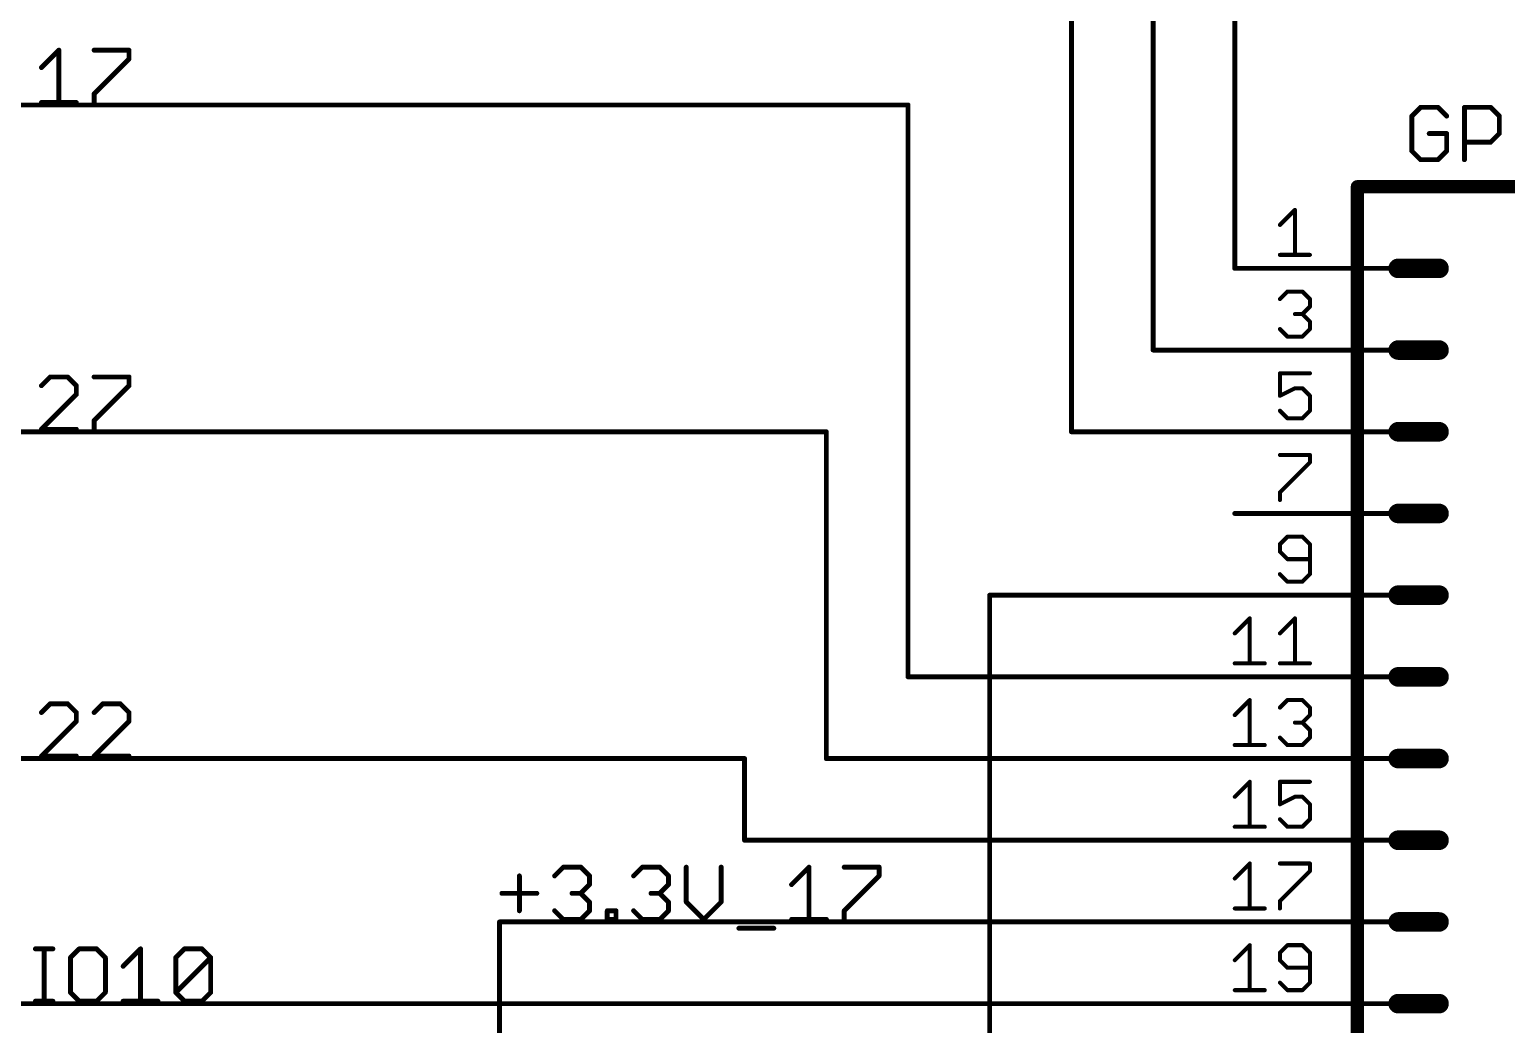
# Model space of a CAD drawing. Extents: x 6 to 173, y -6 to 152.
# Drawn here: x 59.05 to 104.97, y 95.87 to 126.8 of the extents above; entities that cross this region are included whole.
import ezdxf

# ---------------------------------------------------------------- set-up
doc = ezdxf.new("R2010")
doc.units = 0
for name, color, linetype in [('91', 94, 'CONTINUOUS'), ('94', 14, 'CONTINUOUS'), ('95', 251, 'CONTINUOUS'), ('96', 251, 'CONTINUOUS')]:
    doc.layers.add(name, color=color, linetype=linetype)

msp = doc.modelspace()

# ---------------------------------------------------------------- linework, layer by layer
at = {"layer": '91', "const_width": 0.1524}
for points in [[(96.52, 147.32), (96.52, 119.38)], [(93.98, 144.78), (93.98, 116.84)], [(91.44, 142.24), (91.44, 114.3)], [(86.36, 124.46), (50.8, 124.46)], [(86.36, 106.68), (86.36, 124.46)], [(93.98, 116.84), (96.52, 116.84)], [(50.8, 114.3), (83.82, 114.3)], [(83.82, 114.3), (83.82, 104.14)], [(91.44, 114.3), (96.52, 114.3)], [(88.9, 109.22), (96.52, 109.22)], [(88.9, 109.22), (88.9, 88.9)], [(96.52, 106.68), (86.36, 106.68)], [(81.28, 104.14), (50.8, 104.14)], [(81.28, 101.6), (81.28, 104.14)], [(83.82, 104.14), (96.52, 104.14)], [(96.52, 101.6), (81.28, 101.6)], [(96.52, 99.06), (73.66, 99.06)], [(73.66, 99.06), (73.66, 86.36)], [(43.18, 96.52), (96.52, 96.52)]]:
    msp.add_lwpolyline(points, dxfattribs=at)
at = {"layer": '91', "const_width": 0.0762}
for points in [[(86.3981, 124.46, 1), (86.3219, 124.46)], [(86.36, 124.4219, 1), (86.36, 124.4981)], [(96.4819, 119.38, 1), (96.5581, 119.38)], [(93.98, 116.8781, 1), (93.98, 116.8019)], [(93.9419, 116.84, 1), (94.0181, 116.84)], [(96.52, 116.8019, 1), (96.52, 116.8781)], [(83.8581, 114.3, 1), (83.7819, 114.3)], [(83.82, 114.2619, 1), (83.82, 114.3381)], [(91.44, 114.3381, 1), (91.44, 114.2619)], [(91.4019, 114.3, 1), (91.4781, 114.3)], [(96.52, 114.2619, 1), (96.52, 114.3381)], [(88.9, 109.2581, 1), (88.9, 109.1819)], [(88.9381, 109.22, 1), (88.8619, 109.22)], [(96.52, 109.1819, 1), (96.52, 109.2581)], [(86.36, 106.7181, 1), (86.36, 106.6419)], [(86.3219, 106.68, 1), (86.3981, 106.68)], [(96.52, 106.6419, 1), (96.52, 106.7181)], [(81.3181, 104.14, 1), (81.2419, 104.14)], [(81.28, 104.1019, 1), (81.28, 104.1781)], [(83.82, 104.1781, 1), (83.82, 104.1019)], [(83.7819, 104.14, 1), (83.8581, 104.14)], [(96.52, 104.1019, 1), (96.52, 104.1781)], [(81.28, 101.6381, 1), (81.28, 101.5619)], [(81.2419, 101.6, 1), (81.3181, 101.6)], [(96.52, 101.5619, 1), (96.52, 101.6381)], [(73.66, 99.0981, 1), (73.66, 99.0219)], [(73.6981, 99.06, 1), (73.6219, 99.06)], [(96.52, 99.0219, 1), (96.52, 99.0981)], [(96.52, 96.4819, 1), (96.52, 96.5581)]]:
    msp.add_lwpolyline(points, format="xyb", dxfattribs=at)
at = {"layer": '94'}
for points, const_width in [([(100.33, 121.92), (107.95, 121.92)], 0.4064), ([(100.33, 121.92), (100.33, 68.58)], 0.4064), ([(96.52, 119.38), (101.6, 119.38)], 0.1524), ([(102.87, 119.38), (101.6, 119.38)], 0.6096), ([(102.87, 116.84), (101.6, 116.84)], 0.6096), ([(96.52, 116.84), (101.6, 116.84)], 0.1524), ([(96.52, 114.3), (101.6, 114.3)], 0.1524), ([(102.87, 114.3), (101.6, 114.3)], 0.6096), ([(102.87, 111.76), (101.6, 111.76)], 0.6096), ([(96.52, 111.76), (101.6, 111.76)], 0.1524), ([(96.52, 109.22), (101.6, 109.22)], 0.1524), ([(102.87, 109.22), (101.6, 109.22)], 0.6096), ([(96.52, 106.68), (101.6, 106.68)], 0.1524), ([(102.87, 106.68), (101.6, 106.68)], 0.6096), ([(102.87, 104.14), (101.6, 104.14)], 0.6096), ([(96.52, 104.14), (101.6, 104.14)], 0.1524), ([(96.52, 101.6), (101.6, 101.6)], 0.1524), ([(102.87, 101.6), (101.6, 101.6)], 0.6096), ([(102.87, 99.06), (101.6, 99.06)], 0.6096), ([(96.52, 99.06), (101.6, 99.06)], 0.1524), ([(96.52, 96.52), (101.6, 96.52)], 0.1524), ([(102.87, 96.52), (101.6, 96.52)], 0.6096)]:
    msp.add_lwpolyline(points, dxfattribs=dict(at, const_width=const_width))
for points, const_width in [([(100.33, 122.0216, 1), (100.33, 121.8184)], 0.2032), ([(100.4316, 121.92, 1), (100.2284, 121.92)], 0.2032), ([(96.52, 119.4181, 1), (96.52, 119.3419)], 0.0762), ([(101.6, 119.5324, 1), (101.6, 119.2276)], 0.3048), ([(101.6, 119.3419, 1), (101.6, 119.4181)], 0.0762), ([(102.87, 119.2276, 1), (102.87, 119.5324)], 0.3048), ([(101.6, 116.9924, 1), (101.6, 116.6876)], 0.3048), ([(102.87, 116.6876, 1), (102.87, 116.9924)], 0.3048), ([(96.52, 116.8781, 1), (96.52, 116.8019)], 0.0762), ([(101.6, 116.8019, 1), (101.6, 116.8781)], 0.0762), ([(96.52, 114.3381, 1), (96.52, 114.2619)], 0.0762), ([(101.6, 114.4524, 1), (101.6, 114.1476)], 0.3048), ([(101.6, 114.2619, 1), (101.6, 114.3381)], 0.0762), ([(102.87, 114.1476, 1), (102.87, 114.4524)], 0.3048), ([(101.6, 111.9124, 1), (101.6, 111.6076)], 0.3048), ([(102.87, 111.6076, 1), (102.87, 111.9124)], 0.3048), ([(96.52, 111.7981, 1), (96.52, 111.7219)], 0.0762), ([(101.6, 111.7219, 1), (101.6, 111.7981)], 0.0762), ([(96.52, 109.2581, 1), (96.52, 109.1819)], 0.0762), ([(101.6, 109.3724, 1), (101.6, 109.0676)], 0.3048), ([(101.6, 109.1819, 1), (101.6, 109.2581)], 0.0762), ([(102.87, 109.0676, 1), (102.87, 109.3724)], 0.3048), ([(96.52, 106.7181, 1), (96.52, 106.6419)], 0.0762), ([(101.6, 106.8324, 1), (101.6, 106.5276)], 0.3048), ([(101.6, 106.6419, 1), (101.6, 106.7181)], 0.0762), ([(102.87, 106.5276, 1), (102.87, 106.8324)], 0.3048), ([(101.6, 104.2924, 1), (101.6, 103.9876)], 0.3048), ([(102.87, 103.9876, 1), (102.87, 104.2924)], 0.3048), ([(96.52, 104.1781, 1), (96.52, 104.1019)], 0.0762), ([(101.6, 104.1019, 1), (101.6, 104.1781)], 0.0762), ([(96.52, 101.6381, 1), (96.52, 101.5619)], 0.0762), ([(101.6, 101.7524, 1), (101.6, 101.4476)], 0.3048), ([(101.6, 101.5619, 1), (101.6, 101.6381)], 0.0762), ([(102.87, 101.4476, 1), (102.87, 101.7524)], 0.3048), ([(101.6, 99.2124, 1), (101.6, 98.9076)], 0.3048), ([(102.87, 98.9076, 1), (102.87, 99.2124)], 0.3048), ([(96.52, 99.0981, 1), (96.52, 99.0219)], 0.0762), ([(101.6, 99.0219, 1), (101.6, 99.0981)], 0.0762), ([(96.52, 96.5581, 1), (96.52, 96.4819)], 0.0762), ([(101.6, 96.6724, 1), (101.6, 96.3676)], 0.3048), ([(101.6, 96.4819, 1), (101.6, 96.5581)], 0.0762), ([(102.87, 96.3676, 1), (102.87, 96.6724)], 0.3048)]:
    msp.add_lwpolyline(points, format="xyb", dxfattribs=dict(at, const_width=const_width))
at = {"layer": '95'}
for points, const_width in [([(59.4191, 125.6209), (59.9614, 126.1632)], 0.1524), ([(59.9614, 126.1632), (59.9614, 124.5362)], 0.1524), ([(61.0563, 126.1632), (62.1409, 126.1632)], 0.1524), ([(62.1409, 125.892), (61.0563, 124.8074)], 0.1524), ([(62.1409, 126.1632), (62.1409, 125.892)], 0.1524), ([(59.4191, 124.5362), (60.5038, 124.5362)], 0.1524), ([(61.0563, 124.8074), (61.0563, 124.5362)], 0.1524), ([(97.9234, 120.7312), (98.3895, 121.1973)], 0.127), ([(98.3895, 121.1973), (98.3895, 119.7991)], 0.127), ([(97.9234, 119.7991), (98.8556, 119.7991)], 0.127), ([(97.9234, 118.4243), (98.1565, 118.6573)], 0.127), ([(98.1565, 118.6573), (98.6225, 118.6573)], 0.127), ([(98.6225, 118.6573), (98.8556, 118.4243)], 0.127), ([(98.8556, 118.4243), (98.8556, 118.1912)], 0.127), ([(98.6225, 117.9582), (98.3895, 117.9582)], 0.127), ([(98.8556, 118.1912), (98.6225, 117.9582)], 0.127), ([(98.6225, 117.9582), (98.8556, 117.7252)], 0.127), ([(98.1565, 117.2591), (97.9234, 117.4921)], 0.127), ([(98.8556, 117.4921), (98.6225, 117.2591)], 0.127), ([(98.8556, 117.7252), (98.8556, 117.4921)], 0.127), ([(98.6225, 117.2591), (98.1565, 117.2591)], 0.127), ([(98.8556, 116.1173), (97.9234, 116.1173)], 0.127), ([(97.9234, 116.1173), (97.9234, 115.4182)], 0.127), ([(59.6903, 116.0032), (59.4191, 115.732)], 0.1524), ([(60.2326, 116.0032), (59.6903, 116.0032)], 0.1524), ([(60.5038, 115.732), (60.2326, 116.0032)], 0.1524), ([(60.5038, 115.4609), (60.5038, 115.732)], 0.1524), ([(61.0563, 116.0032), (62.1409, 116.0032)], 0.1524), ([(62.1409, 115.732), (61.0563, 114.6474)], 0.1524), ([(62.1409, 116.0032), (62.1409, 115.732)], 0.1524), ([(97.9234, 115.4182), (98.3895, 115.6512)], 0.127), ([(98.3895, 115.6512), (98.6225, 115.6512)], 0.127), ([(98.6225, 115.6512), (98.8556, 115.4182)], 0.127), ([(59.4191, 114.3762), (60.5038, 115.4609)], 0.1524), ([(98.8556, 115.4182), (98.8556, 114.9521)], 0.127), ([(98.1565, 114.7191), (97.9234, 114.9521)], 0.127), ([(98.8556, 114.9521), (98.6225, 114.7191)], 0.127), ([(60.5038, 114.3762), (59.4191, 114.3762)], 0.1524), ([(61.0563, 114.6474), (61.0563, 114.3762)], 0.1524), ([(98.6225, 114.7191), (98.1565, 114.7191)], 0.127), ([(97.9234, 113.5773), (98.8556, 113.5773)], 0.127), ([(98.8556, 113.5773), (98.8556, 113.3443)], 0.127), ([(98.8556, 113.3443), (97.9234, 112.4121)], 0.127), ([(97.9234, 112.4121), (97.9234, 112.1791)], 0.127), ([(98.1565, 111.0373), (97.9234, 110.8043)], 0.127), ([(97.9234, 110.8043), (97.9234, 110.5712)], 0.127), ([(98.6225, 111.0373), (98.1565, 111.0373)], 0.127), ([(98.8556, 110.8043), (98.6225, 111.0373)], 0.127), ([(98.8556, 109.8721), (98.8556, 110.8043)], 0.127), ([(97.9234, 110.5712), (98.1565, 110.3382)], 0.127), ([(98.1565, 110.3382), (98.8556, 110.3382)], 0.127), ([(97.9234, 109.8721), (98.1565, 109.6391)], 0.127), ([(98.6225, 109.6391), (98.8556, 109.8721)], 0.127), ([(98.1565, 109.6391), (98.6225, 109.6391)], 0.127), ([(96.5201, 108.0312), (96.9862, 108.4973)], 0.127), ([(96.9862, 108.4973), (96.9862, 107.0991)], 0.127), ([(97.9234, 108.0312), (98.3895, 108.4973)], 0.127), ([(98.3895, 108.4973), (98.3895, 107.0991)], 0.127), ([(96.5201, 107.0991), (97.4523, 107.0991)], 0.127), ([(97.9234, 107.0991), (98.8556, 107.0991)], 0.127), ([(59.6903, 105.8432), (59.4191, 105.572)], 0.1524), ([(60.2326, 105.8432), (59.6903, 105.8432)], 0.1524), ([(60.5038, 105.572), (60.2326, 105.8432)], 0.1524), ([(60.5038, 105.3009), (60.5038, 105.572)], 0.1524), ([(61.3274, 105.8432), (61.0563, 105.572)], 0.1524), ([(61.8698, 105.8432), (61.3274, 105.8432)], 0.1524), ([(62.1409, 105.572), (61.8698, 105.8432)], 0.1524), ([(62.1409, 105.3009), (62.1409, 105.572)], 0.1524), ([(96.5201, 105.4912), (96.9862, 105.9573)], 0.127), ([(96.9862, 105.9573), (96.9862, 104.5591)], 0.127), ([(97.9234, 105.7243), (98.1565, 105.9573)], 0.127), ([(98.1565, 105.9573), (98.6225, 105.9573)], 0.127), ([(98.6225, 105.9573), (98.8556, 105.7243)], 0.127), ([(98.8556, 105.7243), (98.8556, 105.4912)], 0.127), ([(59.4191, 104.2162), (60.5038, 105.3009)], 0.1524), ([(61.0563, 104.2162), (62.1409, 105.3009)], 0.1524), ([(98.6225, 105.2582), (98.3895, 105.2582)], 0.127), ([(98.8556, 105.4912), (98.6225, 105.2582)], 0.127), ([(98.6225, 105.2582), (98.8556, 105.0252)], 0.127), ([(98.1565, 104.5591), (97.9234, 104.7921)], 0.127), ([(98.8556, 104.7921), (98.6225, 104.5591)], 0.127), ([(98.8556, 105.0252), (98.8556, 104.7921)], 0.127), ([(60.5038, 104.2162), (59.4191, 104.2162)], 0.1524), ([(62.1409, 104.2162), (61.0563, 104.2162)], 0.1524), ([(96.5201, 104.5591), (97.4523, 104.5591)], 0.127), ([(98.6225, 104.5591), (98.1565, 104.5591)], 0.127), ([(96.5201, 102.9512), (96.9862, 103.4173)], 0.127), ([(96.9862, 103.4173), (96.9862, 102.0191)], 0.127), ([(98.8556, 103.4173), (97.9234, 103.4173)], 0.127), ([(97.9234, 103.4173), (97.9234, 102.7182)], 0.127), ([(97.9234, 102.7182), (98.3895, 102.9512)], 0.127), ([(98.3895, 102.9512), (98.6225, 102.9512)], 0.127), ([(98.6225, 102.9512), (98.8556, 102.7182)], 0.127), ([(98.8556, 102.7182), (98.8556, 102.2521)], 0.127), ([(96.5201, 102.0191), (97.4523, 102.0191)], 0.127), ([(98.1565, 102.0191), (97.9234, 102.2521)], 0.127), ([(98.6225, 102.0191), (98.1565, 102.0191)], 0.127), ([(98.8556, 102.2521), (98.6225, 102.0191)], 0.127), ([(74.2785, 100.492), (74.2785, 99.4074)], 0.1524), ([(75.3734, 100.492), (75.6445, 100.7632)], 0.1524), ([(75.6445, 100.7632), (76.1869, 100.7632)], 0.1524), ([(76.1869, 100.7632), (76.458, 100.492)], 0.1524), ([(76.458, 100.492), (76.458, 100.2209)], 0.1524), ([(77.8291, 100.492), (78.1003, 100.7632)], 0.1524), ([(78.1003, 100.7632), (78.6426, 100.7632)], 0.1524), ([(78.6426, 100.7632), (78.9138, 100.492)], 0.1524), ([(78.9138, 100.492), (78.9138, 100.2209)], 0.1524), ([(79.4662, 100.7632), (79.4662, 99.6785)], 0.1524), ([(80.5509, 99.6785), (80.5509, 100.7632)], 0.1524), ([(82.7406, 100.2209), (83.2829, 100.7632)], 0.1524), ([(83.2829, 100.7632), (83.2829, 99.1362)], 0.1524), ([(84.3777, 100.7632), (85.4624, 100.7632)], 0.1524), ([(85.4624, 100.492), (84.3777, 99.4074)], 0.1524), ([(85.4624, 100.7632), (85.4624, 100.492)], 0.1524), ([(96.5201, 100.4112), (96.9862, 100.8773)], 0.127), ([(96.9862, 100.8773), (96.9862, 99.4791)], 0.127), ([(97.9234, 100.8773), (98.8556, 100.8773)], 0.127), ([(98.8556, 100.6443), (97.9234, 99.7121)], 0.127), ([(98.8556, 100.8773), (98.8556, 100.6443)], 0.127), ([(76.458, 100.2209), (76.1869, 99.9497)], 0.1524), ([(78.9138, 100.2209), (78.6426, 99.9497)], 0.1524), ([(73.7362, 99.9497), (74.8209, 99.9497)], 0.1524), ([(76.1869, 99.9497), (75.9157, 99.9497)], 0.1524), ([(76.1869, 99.9497), (76.458, 99.6785)], 0.1524), ([(76.458, 99.6785), (76.458, 99.4074)], 0.1524), ([(78.6426, 99.9497), (78.3714, 99.9497)], 0.1524), ([(78.6426, 99.9497), (78.9138, 99.6785)], 0.1524), ([(78.9138, 99.6785), (78.9138, 99.4074)], 0.1524), ([(79.4662, 99.6785), (80.0086, 99.1362)], 0.1524), ([(80.0086, 99.1362), (80.5509, 99.6785)], 0.1524), ([(97.9234, 99.7121), (97.9234, 99.4791)], 0.127), ([(75.6445, 99.1362), (75.3734, 99.4074)], 0.1524), ([(76.1869, 99.1362), (75.6445, 99.1362)], 0.1524), ([(76.458, 99.4074), (76.1869, 99.1362)], 0.1524), ([(77.0105, 99.1362), (77.0105, 99.4074)], 0.1524), ([(77.0105, 99.4074), (77.2817, 99.4074)], 0.1524), ([(77.2817, 99.1362), (77.0105, 99.1362)], 0.1524), ([(77.2817, 99.4074), (77.2817, 99.1362)], 0.1524), ([(78.1003, 99.1362), (77.8291, 99.4074)], 0.1524), ([(78.6426, 99.1362), (78.1003, 99.1362)], 0.1524), ([(78.9138, 99.4074), (78.6426, 99.1362)], 0.1524), ([(82.7406, 99.1362), (83.8252, 99.1362)], 0.1524), ([(84.3777, 99.4074), (84.3777, 99.1362)], 0.1524), ([(96.5201, 99.4791), (97.4523, 99.4791)], 0.127), ([(81.1034, 98.865), (82.1881, 98.865)], 0.1524), ([(59.2305, 98.2232), (59.7728, 98.2232)], 0.1524), ([(59.5017, 96.5962), (59.5017, 98.2232)], 0.1524), ([(60.5931, 98.2232), (60.322, 97.952)], 0.1524), ([(61.1354, 98.2232), (60.5931, 98.2232)], 0.1524), ([(61.4066, 97.952), (61.1354, 98.2232)], 0.1524), ([(61.9591, 97.6809), (62.5014, 98.2232)], 0.1524), ([(62.5014, 98.2232), (62.5014, 96.5962)], 0.1524), ([(63.5963, 97.952), (63.8674, 98.2232)], 0.1524), ([(63.8674, 98.2232), (64.4098, 98.2232)], 0.1524), ([(64.4098, 98.2232), (64.6809, 97.952)], 0.1524), ([(96.5201, 97.8712), (96.9862, 98.3373)], 0.127), ([(96.9862, 98.3373), (96.9862, 96.9391)], 0.127), ([(98.1565, 98.3373), (97.9234, 98.1043)], 0.127), ([(98.6225, 98.3373), (98.1565, 98.3373)], 0.127), ([(98.8556, 98.1043), (98.6225, 98.3373)], 0.127), ([(60.322, 97.952), (60.322, 96.8674)], 0.1524), ([(61.4066, 96.8674), (61.4066, 97.952)], 0.1524), ([(63.5963, 96.8674), (63.5963, 97.952)], 0.1524), ([(63.5963, 96.8674), (64.6809, 97.952)], 0.1524), ([(64.6809, 97.952), (64.6809, 96.8674)], 0.1524), ([(97.9234, 98.1043), (97.9234, 97.8712)], 0.127), ([(97.9234, 97.8712), (98.1565, 97.6382)], 0.127), ([(98.8556, 97.1721), (98.8556, 98.1043)], 0.127), ([(98.1565, 97.6382), (98.8556, 97.6382)], 0.127), ([(60.322, 96.8674), (60.5931, 96.5962)], 0.1524), ([(61.1354, 96.5962), (61.4066, 96.8674)], 0.1524), ([(63.8674, 96.5962), (63.5963, 96.8674)], 0.1524), ([(64.6809, 96.8674), (64.4098, 96.5962)], 0.1524), ([(96.5201, 96.9391), (97.4523, 96.9391)], 0.127), ([(97.9234, 97.1721), (98.1565, 96.9391)], 0.127), ([(98.1565, 96.9391), (98.6225, 96.9391)], 0.127), ([(98.6225, 96.9391), (98.8556, 97.1721)], 0.127), ([(59.2305, 96.5962), (59.7728, 96.5962)], 0.1524), ([(60.5931, 96.5962), (61.1354, 96.5962)], 0.1524), ([(61.9591, 96.5962), (63.0438, 96.5962)], 0.1524), ([(64.4098, 96.5962), (63.8674, 96.5962)], 0.1524)]:
    msp.add_lwpolyline(points, dxfattribs=dict(at, const_width=const_width))
for points, const_width in [([(59.9995, 126.1632, 1), (59.9233, 126.1632)], 0.0762), ([(59.9884, 126.1362, 1), (59.9345, 126.1901)], 0.0762), ([(61.0563, 126.2013, 1), (61.0563, 126.1251)], 0.0762), ([(62.179, 126.1632, 1), (62.1028, 126.1632)], 0.0762), ([(62.1028, 125.892, 1), (62.179, 125.892)], 0.0762), ([(62.1679, 125.8651, 1), (62.114, 125.919)], 0.0762), ([(62.1409, 126.1251, 1), (62.1409, 126.2013)], 0.0762), ([(59.3922, 125.6478, 1), (59.446, 125.5939)], 0.0762), ([(59.4191, 124.5743, 1), (59.4191, 124.4981)], 0.0762), ([(59.9233, 124.5362, 1), (59.9995, 124.5362)], 0.0762), ([(60.5038, 124.4981, 1), (60.5038, 124.5743)], 0.0762), ([(61.0293, 124.8343, 1), (61.0832, 124.7804)], 0.0762), ([(61.0944, 124.8074, 1), (61.0182, 124.8074)], 0.0762), ([(61.0182, 124.5362, 1), (61.0944, 124.5362)], 0.0762), ([(98.4212, 121.1973, 1), (98.3577, 121.1973)], 0.0635), ([(98.4119, 121.1748, 1), (98.367, 121.2197)], 0.0635), ([(97.901, 120.7537, 1), (97.9459, 120.7088)], 0.0635), ([(97.9234, 119.8309, 1), (97.9234, 119.7674)], 0.0635), ([(98.8556, 119.7674, 1), (98.8556, 119.8309)], 0.0635), ([(98.3577, 119.7991, 1), (98.4212, 119.7991)], 0.0635), ([(97.901, 118.4467, 1), (97.9459, 118.4018)], 0.0635), ([(98.1565, 118.689, 1), (98.1565, 118.6255)], 0.0635), ([(98.1789, 118.6348, 1), (98.134, 118.6797)], 0.0635), ([(98.645, 118.6797, 1), (98.6001, 118.6348)], 0.0635), ([(98.6225, 118.6255, 1), (98.6225, 118.689)], 0.0635), ([(98.8873, 118.4243, 1), (98.8238, 118.4243)], 0.0635), ([(98.8331, 118.4018, 1), (98.878, 118.4467)], 0.0635), ([(98.3895, 117.9899, 1), (98.3895, 117.9264)], 0.0635), ([(98.645, 117.9806, 1), (98.6001, 117.9357)], 0.0635), ([(98.6001, 117.9806, 1), (98.645, 117.9357)], 0.0635), ([(98.6225, 117.9264, 1), (98.6225, 117.9899)], 0.0635), ([(98.8238, 118.1912, 1), (98.8873, 118.1912)], 0.0635), ([(98.878, 118.1688, 1), (98.8331, 118.2137)], 0.0635), ([(97.9459, 117.5146, 1), (97.901, 117.4697)], 0.0635), ([(98.8873, 117.7252, 1), (98.8238, 117.7252)], 0.0635), ([(98.8331, 117.7027, 1), (98.878, 117.7476)], 0.0635), ([(98.878, 117.4697, 1), (98.8331, 117.5146)], 0.0635), ([(98.1565, 117.2909, 1), (98.1565, 117.2274)], 0.0635), ([(98.134, 117.2366, 1), (98.1789, 117.2816)], 0.0635), ([(98.6001, 117.2816, 1), (98.645, 117.2366)], 0.0635), ([(98.6225, 117.2274, 1), (98.6225, 117.2909)], 0.0635), ([(98.8238, 117.4921, 1), (98.8873, 117.4921)], 0.0635), ([(97.9234, 116.149, 1), (97.9234, 116.0855)], 0.0635), ([(97.9552, 116.1173, 1), (97.8917, 116.1173)], 0.0635), ([(98.8556, 116.0855, 1), (98.8556, 116.149)], 0.0635), ([(59.3922, 115.759, 1), (59.446, 115.7051)], 0.0762), ([(59.6903, 116.0413, 1), (59.6903, 115.9651)], 0.0762), ([(59.7172, 115.9762, 1), (59.6633, 116.0301)], 0.0762), ([(60.2595, 116.0301, 1), (60.2057, 115.9762)], 0.0762), ([(60.2326, 115.9651, 1), (60.2326, 116.0413)], 0.0762), ([(60.5419, 115.732, 1), (60.4657, 115.732)], 0.0762), ([(60.4768, 115.7051, 1), (60.5307, 115.759)], 0.0762), ([(61.0563, 116.0413, 1), (61.0563, 115.9651)], 0.0762), ([(62.179, 116.0032, 1), (62.1028, 116.0032)], 0.0762), ([(62.1028, 115.732, 1), (62.179, 115.732)], 0.0762), ([(62.1679, 115.7051, 1), (62.114, 115.759)], 0.0762), ([(62.1409, 115.9651, 1), (62.1409, 116.0413)], 0.0762), ([(98.3895, 115.683, 1), (98.3895, 115.6195)], 0.0635), ([(98.4037, 115.6228, 1), (98.3753, 115.6796)], 0.0635), ([(98.645, 115.6737, 1), (98.6001, 115.6288)], 0.0635), ([(98.6225, 115.6195, 1), (98.6225, 115.683)], 0.0635), ([(60.4657, 115.4609, 1), (60.5419, 115.4609)], 0.0762), ([(60.5307, 115.4339, 1), (60.4768, 115.4878)], 0.0762), ([(97.9092, 115.4466, 1), (97.9376, 115.3898)], 0.0635), ([(97.8917, 115.4182, 1), (97.9552, 115.4182)], 0.0635), ([(98.8873, 115.4182, 1), (98.8238, 115.4182)], 0.0635), ([(98.8331, 115.3957, 1), (98.878, 115.4406)], 0.0635), ([(97.9459, 114.9746, 1), (97.901, 114.9297)], 0.0635), ([(98.8238, 114.9521, 1), (98.8873, 114.9521)], 0.0635), ([(98.878, 114.9297, 1), (98.8331, 114.9746)], 0.0635), ([(59.4191, 114.4143, 1), (59.4191, 114.3381)], 0.0762), ([(59.3922, 114.4031, 1), (59.446, 114.3493)], 0.0762), ([(60.5038, 114.3381, 1), (60.5038, 114.4143)], 0.0762), ([(61.0293, 114.6743, 1), (61.0832, 114.6204)], 0.0762), ([(61.0944, 114.6474, 1), (61.0182, 114.6474)], 0.0762), ([(61.0182, 114.3762, 1), (61.0944, 114.3762)], 0.0762), ([(98.1565, 114.7509, 1), (98.1565, 114.6874)], 0.0635), ([(98.134, 114.6966, 1), (98.1789, 114.7416)], 0.0635), ([(98.6001, 114.7416, 1), (98.645, 114.6966)], 0.0635), ([(98.6225, 114.6874, 1), (98.6225, 114.7509)], 0.0635), ([(97.9234, 113.609, 1), (97.9234, 113.5455)], 0.0635), ([(98.8873, 113.5773, 1), (98.8238, 113.5773)], 0.0635), ([(98.8556, 113.5455, 1), (98.8556, 113.609)], 0.0635), ([(98.8238, 113.3443, 1), (98.8873, 113.3443)], 0.0635), ([(98.878, 113.3218, 1), (98.8331, 113.3667)], 0.0635), ([(97.9552, 112.4121, 1), (97.8917, 112.4121)], 0.0635), ([(97.8917, 112.1791, 1), (97.9552, 112.1791)], 0.0635), ([(97.901, 112.4346, 1), (97.9459, 112.3897)], 0.0635), ([(97.9552, 110.8043, 1), (97.8917, 110.8043)], 0.0635), ([(97.901, 110.8267, 1), (97.9459, 110.7818)], 0.0635), ([(98.1565, 111.069, 1), (98.1565, 111.0055)], 0.0635), ([(98.1789, 111.0148, 1), (98.134, 111.0597)], 0.0635), ([(98.645, 111.0597, 1), (98.6001, 111.0148)], 0.0635), ([(98.6225, 111.0055, 1), (98.6225, 111.069)], 0.0635), ([(98.8873, 110.8043, 1), (98.8238, 110.8043)], 0.0635), ([(98.8331, 110.7818, 1), (98.878, 110.8267)], 0.0635), ([(97.8917, 110.5712, 1), (97.9552, 110.5712)], 0.0635), ([(97.9459, 110.5937, 1), (97.901, 110.5488)], 0.0635), ([(98.1565, 110.3699, 1), (98.1565, 110.3064)], 0.0635), ([(98.134, 110.3157, 1), (98.1789, 110.3606)], 0.0635), ([(98.8556, 110.3064, 1), (98.8556, 110.3699)], 0.0635), ([(97.9459, 109.8946, 1), (97.901, 109.8497)], 0.0635), ([(98.8238, 109.8721, 1), (98.8873, 109.8721)], 0.0635), ([(98.878, 109.8497, 1), (98.8331, 109.8946)], 0.0635), ([(98.1565, 109.6709, 1), (98.1565, 109.6073)], 0.0635), ([(98.134, 109.6166, 1), (98.1789, 109.6616)], 0.0635), ([(98.6001, 109.6616, 1), (98.645, 109.6166)], 0.0635), ([(98.6225, 109.6073, 1), (98.6225, 109.6709)], 0.0635), ([(97.018, 108.4973, 1), (96.9545, 108.4973)], 0.0635), ([(97.0087, 108.4748, 1), (96.9638, 108.5197)], 0.0635), ([(98.4212, 108.4973, 1), (98.3577, 108.4973)], 0.0635), ([(98.4119, 108.4748, 1), (98.367, 108.5197)], 0.0635), ([(96.4977, 108.0537, 1), (96.5426, 108.0088)], 0.0635), ([(97.901, 108.0537, 1), (97.9459, 108.0088)], 0.0635), ([(96.5201, 107.1309, 1), (96.5201, 107.0674)], 0.0635), ([(96.9545, 107.0991, 1), (97.018, 107.0991)], 0.0635), ([(97.4523, 107.0674, 1), (97.4523, 107.1309)], 0.0635), ([(97.9234, 107.1309, 1), (97.9234, 107.0674)], 0.0635), ([(98.3577, 107.0991, 1), (98.4212, 107.0991)], 0.0635), ([(98.8556, 107.0674, 1), (98.8556, 107.1309)], 0.0635), ([(59.3922, 105.599, 1), (59.446, 105.5451)], 0.0762), ([(59.6903, 105.8813, 1), (59.6903, 105.8051)], 0.0762), ([(59.7172, 105.8162, 1), (59.6633, 105.8701)], 0.0762), ([(60.2595, 105.8701, 1), (60.2057, 105.8162)], 0.0762), ([(60.2326, 105.8051, 1), (60.2326, 105.8813)], 0.0762), ([(60.5419, 105.572, 1), (60.4657, 105.572)], 0.0762), ([(60.4768, 105.5451, 1), (60.5307, 105.599)], 0.0762), ([(61.0293, 105.599, 1), (61.0832, 105.5451)], 0.0762), ([(61.3274, 105.8813, 1), (61.3274, 105.8051)], 0.0762), ([(61.3544, 105.8162, 1), (61.3005, 105.8701)], 0.0762), ([(61.8967, 105.8701, 1), (61.8428, 105.8162)], 0.0762), ([(61.8698, 105.8051, 1), (61.8698, 105.8813)], 0.0762), ([(62.179, 105.572, 1), (62.1028, 105.572)], 0.0762), ([(62.114, 105.5451, 1), (62.1679, 105.599)], 0.0762), ([(97.018, 105.9573, 1), (96.9545, 105.9573)], 0.0635), ([(97.0087, 105.9348, 1), (96.9638, 105.9797)], 0.0635), ([(97.901, 105.7467, 1), (97.9459, 105.7018)], 0.0635), ([(98.1565, 105.989, 1), (98.1565, 105.9255)], 0.0635), ([(98.1789, 105.9348, 1), (98.134, 105.9797)], 0.0635), ([(98.645, 105.9797, 1), (98.6001, 105.9348)], 0.0635), ([(98.6225, 105.9255, 1), (98.6225, 105.989)], 0.0635), ([(98.8873, 105.7243, 1), (98.8238, 105.7243)], 0.0635), ([(98.8331, 105.7018, 1), (98.878, 105.7467)], 0.0635), ([(60.4657, 105.3009, 1), (60.5419, 105.3009)], 0.0762), ([(60.5307, 105.2739, 1), (60.4768, 105.3278)], 0.0762), ([(62.1028, 105.3009, 1), (62.179, 105.3009)], 0.0762), ([(62.1679, 105.2739, 1), (62.114, 105.3278)], 0.0762), ([(96.4977, 105.5137, 1), (96.5426, 105.4688)], 0.0635), ([(98.3895, 105.2899, 1), (98.3895, 105.2264)], 0.0635), ([(98.645, 105.2806, 1), (98.6001, 105.2357)], 0.0635), ([(98.6001, 105.2806, 1), (98.645, 105.2357)], 0.0635), ([(98.6225, 105.2264, 1), (98.6225, 105.2899)], 0.0635), ([(98.8238, 105.4912, 1), (98.8873, 105.4912)], 0.0635), ([(98.878, 105.4688, 1), (98.8331, 105.5137)], 0.0635), ([(97.9459, 104.8146, 1), (97.901, 104.7697)], 0.0635), ([(98.8873, 105.0252, 1), (98.8238, 105.0252)], 0.0635), ([(98.8238, 104.7921, 1), (98.8873, 104.7921)], 0.0635), ([(98.8331, 105.0027, 1), (98.878, 105.0476)], 0.0635), ([(98.878, 104.7697, 1), (98.8331, 104.8146)], 0.0635), ([(59.4191, 104.2543, 1), (59.4191, 104.1781)], 0.0762), ([(59.3922, 104.2431, 1), (59.446, 104.1893)], 0.0762), ([(60.5038, 104.1781, 1), (60.5038, 104.2543)], 0.0762), ([(61.0563, 104.2543, 1), (61.0563, 104.1781)], 0.0762), ([(61.0293, 104.2431, 1), (61.0832, 104.1893)], 0.0762), ([(62.1409, 104.1781, 1), (62.1409, 104.2543)], 0.0762), ([(96.5201, 104.5909, 1), (96.5201, 104.5273)], 0.0635), ([(96.9545, 104.5591, 1), (97.018, 104.5591)], 0.0635), ([(97.4523, 104.5273, 1), (97.4523, 104.5909)], 0.0635), ([(98.1565, 104.5909, 1), (98.1565, 104.5273)], 0.0635), ([(98.134, 104.5366, 1), (98.1789, 104.5816)], 0.0635), ([(98.6001, 104.5816, 1), (98.645, 104.5366)], 0.0635), ([(98.6225, 104.5273, 1), (98.6225, 104.5909)], 0.0635), ([(97.018, 103.4173, 1), (96.9545, 103.4173)], 0.0635), ([(97.0087, 103.3948, 1), (96.9638, 103.4397)], 0.0635), ([(97.9234, 103.449, 1), (97.9234, 103.3855)], 0.0635), ([(97.9552, 103.4173, 1), (97.8917, 103.4173)], 0.0635), ([(98.8556, 103.3855, 1), (98.8556, 103.449)], 0.0635), ([(96.4977, 102.9737, 1), (96.5426, 102.9288)], 0.0635), ([(98.3895, 102.983, 1), (98.3895, 102.9195)], 0.0635), ([(98.4037, 102.9228, 1), (98.3753, 102.9796)], 0.0635), ([(98.645, 102.9737, 1), (98.6001, 102.9288)], 0.0635), ([(98.6225, 102.9195, 1), (98.6225, 102.983)], 0.0635), ([(97.9092, 102.7466, 1), (97.9376, 102.6898)], 0.0635), ([(97.8917, 102.7182, 1), (97.9552, 102.7182)], 0.0635), ([(98.8873, 102.7182, 1), (98.8238, 102.7182)], 0.0635), ([(98.8331, 102.6957, 1), (98.878, 102.7406)], 0.0635), ([(96.5201, 102.0509, 1), (96.5201, 101.9874)], 0.0635), ([(96.9545, 102.0191, 1), (97.018, 102.0191)], 0.0635), ([(97.4523, 101.9874, 1), (97.4523, 102.0509)], 0.0635), ([(97.9459, 102.2746, 1), (97.901, 102.2297)], 0.0635), ([(98.1565, 102.0509, 1), (98.1565, 101.9874)], 0.0635), ([(98.134, 101.9966, 1), (98.1789, 102.0416)], 0.0635), ([(98.6001, 102.0416, 1), (98.645, 101.9966)], 0.0635), ([(98.6225, 101.9874, 1), (98.6225, 102.0509)], 0.0635), ([(98.8238, 102.2521, 1), (98.8873, 102.2521)], 0.0635), ([(98.878, 102.2297, 1), (98.8331, 102.2746)], 0.0635), ([(74.3166, 100.492, 1), (74.2404, 100.492)], 0.0762), ([(75.6445, 100.8013, 1), (75.6445, 100.7251)], 0.0762), ([(75.6715, 100.7362, 1), (75.6176, 100.7901)], 0.0762), ([(76.2138, 100.7901, 1), (76.1599, 100.7362)], 0.0762), ([(76.1869, 100.7251, 1), (76.1869, 100.8013)], 0.0762), ([(76.4961, 100.492, 1), (76.4199, 100.492)], 0.0762), ([(78.1003, 100.8013, 1), (78.1003, 100.7251)], 0.0762), ([(78.1272, 100.7362, 1), (78.0733, 100.7901)], 0.0762), ([(78.6695, 100.7901, 1), (78.6156, 100.7362)], 0.0762), ([(78.6426, 100.7251, 1), (78.6426, 100.8013)], 0.0762), ([(78.9519, 100.492, 1), (78.8757, 100.492)], 0.0762), ([(79.5043, 100.7632, 1), (79.4281, 100.7632)], 0.0762), ([(80.589, 100.7632, 1), (80.5128, 100.7632)], 0.0762), ([(83.321, 100.7632, 1), (83.2448, 100.7632)], 0.0762), ([(83.3098, 100.7362, 1), (83.2559, 100.7901)], 0.0762), ([(84.3777, 100.8013, 1), (84.3777, 100.7251)], 0.0762), ([(85.5005, 100.7632, 1), (85.4243, 100.7632)], 0.0762), ([(85.4893, 100.4651, 1), (85.4354, 100.519)], 0.0762), ([(85.4624, 100.7251, 1), (85.4624, 100.8013)], 0.0762), ([(97.018, 100.8773, 1), (96.9545, 100.8773)], 0.0635), ([(97.0087, 100.8548, 1), (96.9638, 100.8997)], 0.0635), ([(97.9234, 100.909, 1), (97.9234, 100.8455)], 0.0635), ([(98.8873, 100.8773, 1), (98.8238, 100.8773)], 0.0635), ([(98.8238, 100.6443, 1), (98.8873, 100.6443)], 0.0635), ([(98.878, 100.6218, 1), (98.8331, 100.6667)], 0.0635), ([(98.8556, 100.8455, 1), (98.8556, 100.909)], 0.0635), ([(75.3464, 100.519, 1), (75.4003, 100.4651)], 0.0762), ([(76.4199, 100.2209, 1), (76.4961, 100.2209)], 0.0762), ([(76.4311, 100.4651, 1), (76.485, 100.519)], 0.0762), ([(76.485, 100.1939, 1), (76.4311, 100.2478)], 0.0762), ([(77.8021, 100.519, 1), (77.856, 100.4651)], 0.0762), ([(78.8757, 100.2209, 1), (78.9519, 100.2209)], 0.0762), ([(78.8868, 100.4651, 1), (78.9407, 100.519)], 0.0762), ([(78.9407, 100.1939, 1), (78.8868, 100.2478)], 0.0762), ([(82.7136, 100.2478, 1), (82.7675, 100.1939)], 0.0762), ([(85.4243, 100.492, 1), (85.5005, 100.492)], 0.0762), ([(96.4977, 100.4337, 1), (96.5426, 100.3888)], 0.0635), ([(73.7362, 99.9878, 1), (73.7362, 99.9116)], 0.0762), ([(74.8209, 99.9116, 1), (74.8209, 99.9878)], 0.0762), ([(75.9157, 99.9878, 1), (75.9157, 99.9116)], 0.0762), ([(76.2138, 99.9766, 1), (76.1599, 99.9228)], 0.0762), ([(76.1599, 99.9766, 1), (76.2138, 99.9228)], 0.0762), ([(76.1869, 99.9116, 1), (76.1869, 99.9878)], 0.0762), ([(76.4961, 99.6785, 1), (76.4199, 99.6785)], 0.0762), ([(76.4311, 99.6516, 1), (76.485, 99.7055)], 0.0762), ([(78.3714, 99.9878, 1), (78.3714, 99.9116)], 0.0762), ([(78.6695, 99.9766, 1), (78.6156, 99.9228)], 0.0762), ([(78.6156, 99.9766, 1), (78.6695, 99.9228)], 0.0762), ([(78.6426, 99.9116, 1), (78.6426, 99.9878)], 0.0762), ([(78.9519, 99.6785, 1), (78.8757, 99.6785)], 0.0762), ([(78.8868, 99.6516, 1), (78.9407, 99.7055)], 0.0762), ([(79.4932, 99.7055, 1), (79.4393, 99.6516)], 0.0762), ([(79.4281, 99.6785, 1), (79.5043, 99.6785)], 0.0762), ([(80.5128, 99.6785, 1), (80.589, 99.6785)], 0.0762), ([(80.5778, 99.6516, 1), (80.524, 99.7055)], 0.0762), ([(97.9552, 99.7121, 1), (97.8917, 99.7121)], 0.0635), ([(97.901, 99.7346, 1), (97.9459, 99.6897)], 0.0635), ([(74.2404, 99.4074, 1), (74.3166, 99.4074)], 0.0762), ([(75.4003, 99.4343, 1), (75.3464, 99.3804)], 0.0762), ([(75.6445, 99.1743, 1), (75.6445, 99.0981)], 0.0762), ([(75.6176, 99.1093, 1), (75.6715, 99.1631)], 0.0762), ([(76.1599, 99.1631, 1), (76.2138, 99.1093)], 0.0762), ([(76.1869, 99.0981, 1), (76.1869, 99.1743)], 0.0762), ([(76.4199, 99.4074, 1), (76.4961, 99.4074)], 0.0762), ([(76.485, 99.3804, 1), (76.4311, 99.4343)], 0.0762), ([(77.0486, 99.4074, 1), (76.9724, 99.4074)], 0.0762), ([(77.0105, 99.4455, 1), (77.0105, 99.3693)], 0.0762), ([(77.0105, 99.1743, 1), (77.0105, 99.0981)], 0.0762), ([(77.3198, 99.4074, 1), (77.2436, 99.4074)], 0.0762), ([(77.2817, 99.3693, 1), (77.2817, 99.4455)], 0.0762), ([(77.2817, 99.0981, 1), (77.2817, 99.1743)], 0.0762), ([(77.856, 99.4343, 1), (77.8021, 99.3804)], 0.0762), ([(78.1003, 99.1743, 1), (78.1003, 99.0981)], 0.0762), ([(78.0733, 99.1093, 1), (78.1272, 99.1631)], 0.0762), ([(78.6156, 99.1631, 1), (78.6695, 99.1093)], 0.0762), ([(78.6426, 99.0981, 1), (78.6426, 99.1743)], 0.0762), ([(78.8757, 99.4074, 1), (78.9519, 99.4074)], 0.0762), ([(78.9407, 99.3804, 1), (78.8868, 99.4343)], 0.0762), ([(79.9816, 99.1631, 1), (80.0355, 99.1093)], 0.0762), ([(79.9816, 99.1093, 1), (80.0355, 99.1631)], 0.0762), ([(82.7406, 99.1743, 1), (82.7406, 99.0981)], 0.0762), ([(83.8252, 99.0981, 1), (83.8252, 99.1743)], 0.0762), ([(84.4158, 99.4074, 1), (84.3396, 99.4074)], 0.0762), ([(84.3508, 99.4343, 1), (84.4047, 99.3804)], 0.0762), ([(96.5201, 99.5109, 1), (96.5201, 99.4474)], 0.0635), ([(96.9545, 99.4791, 1), (97.018, 99.4791)], 0.0635), ([(97.4523, 99.4474, 1), (97.4523, 99.5109)], 0.0635), ([(97.8917, 99.4791, 1), (97.9552, 99.4791)], 0.0635), ([(76.9724, 99.1362, 1), (77.0486, 99.1362)], 0.0762), ([(77.2436, 99.1362, 1), (77.3198, 99.1362)], 0.0762), ([(81.1034, 98.9031, 1), (81.1034, 98.8269)], 0.0762), ([(82.1881, 98.8269, 1), (82.1881, 98.9031)], 0.0762), ([(83.2448, 99.1362, 1), (83.321, 99.1362)], 0.0762), ([(84.3396, 99.1362, 1), (84.4158, 99.1362)], 0.0762), ([(59.2305, 98.2613, 1), (59.2305, 98.1851)], 0.0762), ([(59.5398, 98.2232, 1), (59.4636, 98.2232)], 0.0762), ([(59.7728, 98.1851, 1), (59.7728, 98.2613)], 0.0762), ([(60.5931, 98.2613, 1), (60.5931, 98.1851)], 0.0762), ([(60.6201, 98.1962, 1), (60.5662, 98.2501)], 0.0762), ([(61.1624, 98.2501, 1), (61.1085, 98.1962)], 0.0762), ([(61.1354, 98.1851, 1), (61.1354, 98.2613)], 0.0762), ([(62.5395, 98.2232, 1), (62.4633, 98.2232)], 0.0762), ([(62.5284, 98.1962, 1), (62.4745, 98.2501)], 0.0762), ([(63.8674, 98.2613, 1), (63.8674, 98.1851)], 0.0762), ([(63.8944, 98.1962, 1), (63.8405, 98.2501)], 0.0762), ([(64.4367, 98.2501, 1), (64.3828, 98.1962)], 0.0762), ([(64.4098, 98.1851, 1), (64.4098, 98.2613)], 0.0762), ([(97.018, 98.3373, 1), (96.9545, 98.3373)], 0.0635), ([(97.0087, 98.3148, 1), (96.9638, 98.3597)], 0.0635), ([(98.1565, 98.369, 1), (98.1565, 98.3055)], 0.0635), ([(98.1789, 98.3148, 1), (98.134, 98.3597)], 0.0635), ([(98.645, 98.3597, 1), (98.6001, 98.3148)], 0.0635), ([(98.6225, 98.3055, 1), (98.6225, 98.369)], 0.0635), ([(60.295, 97.979, 1), (60.3489, 97.9251)], 0.0762), ([(60.3601, 97.952, 1), (60.2839, 97.952)], 0.0762), ([(61.4447, 97.952, 1), (61.3685, 97.952)], 0.0762), ([(61.3797, 97.9251, 1), (61.4335, 97.979)], 0.0762), ([(63.5693, 97.979, 1), (63.6232, 97.9251)], 0.0762), ([(63.6344, 97.952, 1), (63.5582, 97.952)], 0.0762), ([(64.719, 97.952, 1), (64.6428, 97.952)], 0.0762), ([(64.7079, 97.9251, 1), (64.654, 97.979)], 0.0762), ([(64.654, 97.9251, 1), (64.7079, 97.979)], 0.0762), ([(96.4977, 97.8937, 1), (96.5426, 97.8488)], 0.0635), ([(97.9552, 98.1043, 1), (97.8917, 98.1043)], 0.0635), ([(97.8917, 97.8712, 1), (97.9552, 97.8712)], 0.0635), ([(97.901, 98.1267, 1), (97.9459, 98.0818)], 0.0635), ([(97.9459, 97.8937, 1), (97.901, 97.8488)], 0.0635), ([(98.8873, 98.1043, 1), (98.8238, 98.1043)], 0.0635), ([(98.8331, 98.0818, 1), (98.878, 98.1267)], 0.0635), ([(61.9322, 97.7078, 1), (61.986, 97.6539)], 0.0762), ([(98.1565, 97.6699, 1), (98.1565, 97.6064)], 0.0635), ([(98.134, 97.6157, 1), (98.1789, 97.6606)], 0.0635), ([(98.8556, 97.6064, 1), (98.8556, 97.6699)], 0.0635), ([(60.3489, 96.8943, 1), (60.295, 96.8404)], 0.0762), ([(60.2839, 96.8674, 1), (60.3601, 96.8674)], 0.0762), ([(61.3685, 96.8674, 1), (61.4447, 96.8674)], 0.0762), ([(61.4335, 96.8404, 1), (61.3797, 96.8943)], 0.0762), ([(63.6232, 96.8943, 1), (63.5693, 96.8404)], 0.0762), ([(63.5693, 96.8943, 1), (63.6232, 96.8404)], 0.0762), ([(63.5582, 96.8674, 1), (63.6344, 96.8674)], 0.0762), ([(64.6428, 96.8674, 1), (64.719, 96.8674)], 0.0762), ([(64.7079, 96.8404, 1), (64.654, 96.8943)], 0.0762), ([(96.5201, 96.9709, 1), (96.5201, 96.9074)], 0.0635), ([(96.9545, 96.9391, 1), (97.018, 96.9391)], 0.0635), ([(97.4523, 96.9074, 1), (97.4523, 96.9709)], 0.0635), ([(97.9459, 97.1946, 1), (97.901, 97.1497)], 0.0635), ([(98.1565, 96.9709, 1), (98.1565, 96.9074)], 0.0635), ([(98.134, 96.9166, 1), (98.1789, 96.9616)], 0.0635), ([(98.6001, 96.9616, 1), (98.645, 96.9166)], 0.0635), ([(98.6225, 96.9074, 1), (98.6225, 96.9709)], 0.0635), ([(98.8238, 97.1721, 1), (98.8873, 97.1721)], 0.0635), ([(98.878, 97.1497, 1), (98.8331, 97.1946)], 0.0635), ([(59.2305, 96.6343, 1), (59.2305, 96.5581)], 0.0762), ([(59.4636, 96.5962, 1), (59.5398, 96.5962)], 0.0762), ([(59.7728, 96.5581, 1), (59.7728, 96.6343)], 0.0762), ([(60.5931, 96.6343, 1), (60.5931, 96.5581)], 0.0762), ([(60.5662, 96.5693, 1), (60.6201, 96.6231)], 0.0762), ([(61.1085, 96.6231, 1), (61.1624, 96.5693)], 0.0762), ([(61.1354, 96.5581, 1), (61.1354, 96.6343)], 0.0762), ([(61.9591, 96.6343, 1), (61.9591, 96.5581)], 0.0762), ([(62.4633, 96.5962, 1), (62.5395, 96.5962)], 0.0762), ([(63.0438, 96.5581, 1), (63.0438, 96.6343)], 0.0762), ([(63.8674, 96.6343, 1), (63.8674, 96.5581)], 0.0762), ([(63.8405, 96.5693, 1), (63.8944, 96.6231)], 0.0762), ([(64.3828, 96.6231, 1), (64.4367, 96.5693)], 0.0762), ([(64.4098, 96.5581, 1), (64.4098, 96.6343)], 0.0762)]:
    msp.add_lwpolyline(points, format="xyb", dxfattribs=dict(at, const_width=const_width))
at = {"layer": '96', "const_width": 0.1524}
for points in [[(102.2944, 124.3852), (102.0233, 124.114)], [(102.8368, 124.3852), (102.2944, 124.3852)], [(103.1079, 124.114), (102.8368, 124.3852)], [(103.6604, 122.7582), (103.6604, 124.3852)], [(103.6604, 124.3852), (104.4739, 124.3852)], [(104.4739, 124.3852), (104.7451, 124.114)], [(102.0233, 124.114), (102.0233, 123.0294)], [(104.7451, 124.114), (104.7451, 123.5717)], [(103.1079, 123.5717), (102.5656, 123.5717)], [(103.1079, 123.0294), (103.1079, 123.5717)], [(104.7451, 123.5717), (104.4739, 123.3005)], [(102.0233, 123.0294), (102.2944, 122.7582)], [(102.8368, 122.7582), (103.1079, 123.0294)], [(104.4739, 123.3005), (103.6604, 123.3005)], [(102.2944, 122.7582), (102.8368, 122.7582)]]:
    msp.add_lwpolyline(points, dxfattribs=at)
at = {"layer": '96', "const_width": 0.0762}
for points in [[(102.2944, 124.4233, 1), (102.2944, 124.3471)], [(102.3214, 124.3582, 1), (102.2675, 124.4121)], [(102.8637, 124.4121, 1), (102.8098, 124.3582)], [(102.8368, 124.3471, 1), (102.8368, 124.4233)], [(103.6985, 124.3852, 1), (103.6223, 124.3852)], [(103.6604, 124.4233, 1), (103.6604, 124.3471)], [(104.5009, 124.4121, 1), (104.447, 124.3582)], [(104.4739, 124.3471, 1), (104.4739, 124.4233)], [(101.9963, 124.141, 1), (102.0502, 124.0871)], [(102.0614, 124.114, 1), (101.9852, 124.114)], [(103.081, 124.0871, 1), (103.1349, 124.141)], [(104.7832, 124.114, 1), (104.707, 124.114)], [(104.7182, 124.0871, 1), (104.772, 124.141)], [(102.5656, 123.6098, 1), (102.5656, 123.5336)], [(103.146, 123.5717, 1), (103.0698, 123.5717)], [(103.1079, 123.5336, 1), (103.1079, 123.6098)], [(104.707, 123.5717, 1), (104.7832, 123.5717)], [(104.772, 123.5448, 1), (104.7182, 123.5986)], [(102.0502, 123.0563, 1), (101.9963, 123.0024)], [(101.9852, 123.0294, 1), (102.0614, 123.0294)], [(103.0698, 123.0294, 1), (103.146, 123.0294)], [(103.1349, 123.0024, 1), (103.081, 123.0563)], [(103.6604, 123.3386, 1), (103.6604, 123.2624)], [(104.447, 123.3275, 1), (104.5009, 123.2736)], [(104.4739, 123.2624, 1), (104.4739, 123.3386)], [(102.2944, 122.7963, 1), (102.2944, 122.7201)], [(102.2675, 122.7313, 1), (102.3214, 122.7851)], [(102.8098, 122.7851, 1), (102.8637, 122.7313)], [(102.8368, 122.7201, 1), (102.8368, 122.7963)], [(103.6223, 122.7582, 1), (103.6985, 122.7582)]]:
    msp.add_lwpolyline(points, format="xyb", dxfattribs=at)

doc.saveas('drawing.dxf')
